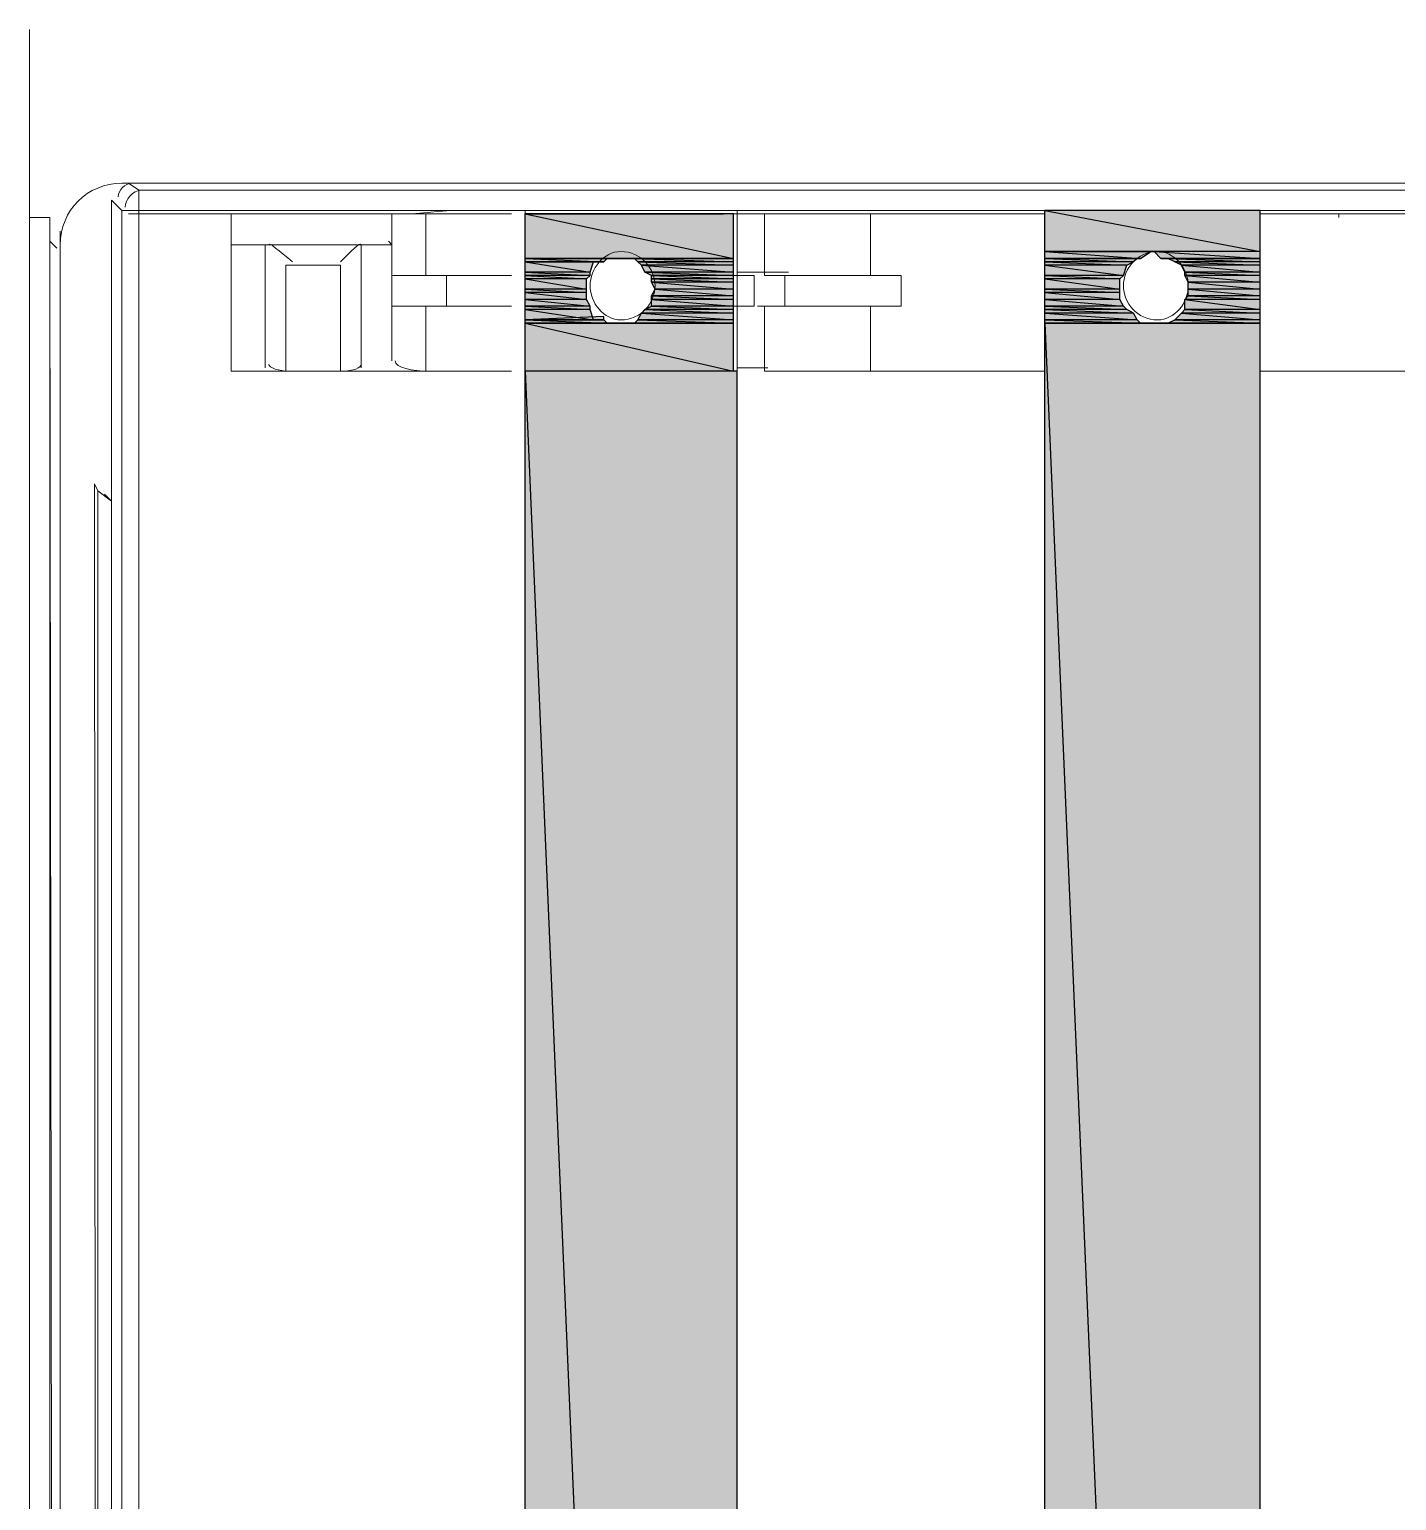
# Model space of a CAD drawing. Header units: metres. Extents: x 2999 to 3164, y 1641 to 1678.
# Drawn here: x 3006.723 to 3007.343, y 1654.541 to 1655.209 of the extents above; entities that cross this region are included whole.
import ezdxf

# ---------------------------------------------------------------- set-up
doc = ezdxf.new("R2010")
doc.units = ezdxf.units.M

msp = doc.modelspace()

# ---------------------------------------------------------------- hatches: boundary and pattern name
at = {"true_color": 0xfecc66}
h = msp.add_hatch(color=31, dxfattribs=at)
h.paths.add_polyline_path([(3007.04243, 1655.12549), (3006.94777, 1655.12549), (3007.04243, 1655.10532)])
h.paths.add_polyline_path([(3006.94777, 1655.12549), (3007.04243, 1655.10532), (3006.94777, 1655.10532)])
h = msp.add_hatch(color=31, dxfattribs=at)
h.paths.add_polyline_path([(3007.28143, 1655.12704), (3007.18366, 1655.12704), (3007.28143, 1655.10842)])
h.paths.add_polyline_path([(3007.18366, 1655.12704), (3007.28143, 1655.10842), (3007.18366, 1655.10842)])
h = msp.add_hatch(color=31, dxfattribs=at)
h.paths.add_polyline_path([(3006.98812, 1655.10532), (3006.94777, 1655.10532)])
h.paths.add_polyline_path([(3006.98812, 1655.10532), (3006.94777, 1655.10532), (3006.99122, 1655.10532)])
h = msp.add_hatch(color=31, dxfattribs=at)
h.paths.add_polyline_path([(3006.98501, 1655.10532), (3006.94777, 1655.10532)])
h.paths.add_polyline_path([(3006.98501, 1655.10532), (3006.94777, 1655.10532), (3006.98812, 1655.10532)])
h = msp.add_hatch(color=31, dxfattribs=at)
h.paths.add_polyline_path([(3006.98501, 1655.10532), (3006.94777, 1655.10532), (3006.98346, 1655.10377)])
h.paths.add_polyline_path([(3006.94777, 1655.10532), (3006.98346, 1655.10377), (3006.94777, 1655.10377)])
h = msp.add_hatch(color=31, dxfattribs=at)
h.paths.add_polyline_path([(3006.9788, 1655.10377), (3006.94777, 1655.10377)])
h.paths.add_polyline_path([(3006.9788, 1655.10377), (3006.94777, 1655.10377), (3006.98346, 1655.10377)])
h = msp.add_hatch(color=31, dxfattribs=at)
h.paths.add_polyline_path([(3006.9788, 1655.10377), (3006.94777, 1655.10377), (3006.97725, 1655.09911)])
h.paths.add_polyline_path([(3006.94777, 1655.10377), (3006.97725, 1655.09911), (3006.94777, 1655.09911)])
h = msp.add_hatch(color=31, dxfattribs=at)
h.paths.add_polyline_path([(3007.04243, 1655.10532), (3006.99743, 1655.10532), (3007.04243, 1655.10377)])
h.paths.add_polyline_path([(3006.99743, 1655.10532), (3007.04243, 1655.10377), (3006.99898, 1655.10377)])
h = msp.add_hatch(color=31, dxfattribs=at)
h.paths.add_polyline_path([(3007.04243, 1655.10377), (3006.99898, 1655.10377), (3007.04243, 1655.10221)])
h.paths.add_polyline_path([(3006.99898, 1655.10377), (3007.04243, 1655.10221), (3007.00053, 1655.10221)])
h = msp.add_hatch(color=31, dxfattribs=at)
h.paths.add_polyline_path([(3007.23177, 1655.10842), (3007.18366, 1655.10842)])
h.paths.add_polyline_path([(3007.23177, 1655.10842), (3007.18366, 1655.10842), (3007.23332, 1655.10842)])
h = msp.add_hatch(color=31, dxfattribs=at)
h.paths.add_polyline_path([(3007.23177, 1655.10842), (3007.18366, 1655.10842), (3007.22712, 1655.10532)])
h.paths.add_polyline_path([(3007.18366, 1655.10842), (3007.22712, 1655.10532), (3007.18366, 1655.10532)])
h = msp.add_hatch(color=31, dxfattribs=at)
h.paths.add_polyline_path([(3007.22556, 1655.10532), (3007.18366, 1655.10532)])
h.paths.add_polyline_path([(3007.22556, 1655.10532), (3007.18366, 1655.10532), (3007.22712, 1655.10532)])
h = msp.add_hatch(color=31, dxfattribs=at)
h.paths.add_polyline_path([(3007.22556, 1655.10532), (3007.18366, 1655.10532), (3007.22401, 1655.10377)])
h.paths.add_polyline_path([(3007.18366, 1655.10532), (3007.22401, 1655.10377), (3007.18366, 1655.10377)])
h = msp.add_hatch(color=31, dxfattribs=at)
h.paths.add_polyline_path([(3007.22401, 1655.10377), (3007.18366, 1655.10377), (3007.22091, 1655.10221)])
h.paths.add_polyline_path([(3007.18366, 1655.10377), (3007.22091, 1655.10221), (3007.18366, 1655.10221)])
h = msp.add_hatch(color=31, dxfattribs=at)
h.paths.add_polyline_path([(3007.28143, 1655.10842), (3007.23332, 1655.10842), (3007.28143, 1655.10532)])
h.paths.add_polyline_path([(3007.23332, 1655.10842), (3007.28143, 1655.10532), (3007.23643, 1655.10532)])
h = msp.add_hatch(color=31, dxfattribs=at)
h.paths.add_polyline_path([(3007.28143, 1655.10532), (3007.23953, 1655.10532), (3007.28143, 1655.10377)])
h.paths.add_polyline_path([(3007.23953, 1655.10532), (3007.28143, 1655.10377), (3007.24264, 1655.10377)])
h = msp.add_hatch(color=31, dxfattribs=at)
h.paths.add_polyline_path([(3007.28143, 1655.10377), (3007.24264, 1655.10377), (3007.28143, 1655.10221)])
h.paths.add_polyline_path([(3007.24264, 1655.10377), (3007.28143, 1655.10221), (3007.24574, 1655.10221)])
h = msp.add_hatch(color=31, dxfattribs=at)
h.paths.add_polyline_path([(3006.97725, 1655.09911), (3006.94777, 1655.09911), (3006.97725, 1655.09756)])
h.paths.add_polyline_path([(3006.94777, 1655.09911), (3006.97725, 1655.09756), (3006.94777, 1655.09756)])
h = msp.add_hatch(color=31, dxfattribs=at)
h.paths.add_polyline_path([(3006.97725, 1655.09756), (3006.94777, 1655.09756), (3006.9757, 1655.09601)])
h.paths.add_polyline_path([(3006.94777, 1655.09756), (3006.9757, 1655.09601), (3006.94777, 1655.09601)])
h = msp.add_hatch(color=31, dxfattribs=at)
h.paths.add_polyline_path([(3007.04243, 1655.10221), (3007.00053, 1655.10221), (3007.04243, 1655.09911)])
h.paths.add_polyline_path([(3007.00053, 1655.10221), (3007.04243, 1655.09911), (3007.00208, 1655.09911)])
h = msp.add_hatch(color=31, dxfattribs=at)
h.paths.add_polyline_path([(3007.04243, 1655.09911), (3007.00208, 1655.09911), (3007.04243, 1655.09756)])
h.paths.add_polyline_path([(3007.00208, 1655.09911), (3007.04243, 1655.09756), (3007.00519, 1655.09756)])
h = msp.add_hatch(color=31, dxfattribs=at)
h.paths.add_polyline_path([(3007.04243, 1655.09756), (3007.00519, 1655.09756), (3007.04243, 1655.09601)])
h.paths.add_polyline_path([(3007.00519, 1655.09756), (3007.04243, 1655.09601), (3007.00519, 1655.09601)])
h = msp.add_hatch(color=31, dxfattribs=at)
h.paths.add_polyline_path([(3007.22091, 1655.10221), (3007.18366, 1655.10221), (3007.21936, 1655.09756)])
h.paths.add_polyline_path([(3007.18366, 1655.10221), (3007.21936, 1655.09756), (3007.18366, 1655.09756)])
h = msp.add_hatch(color=31, dxfattribs=at)
h.paths.add_polyline_path([(3007.21936, 1655.09756), (3007.18366, 1655.09756), (3007.2178, 1655.09601)])
h.paths.add_polyline_path([(3007.18366, 1655.09756), (3007.2178, 1655.09601), (3007.18366, 1655.09601)])
h = msp.add_hatch(color=31, dxfattribs=at)
h.paths.add_polyline_path([(3007.28143, 1655.10221), (3007.24574, 1655.10221), (3007.28143, 1655.09911)])
h.paths.add_polyline_path([(3007.24574, 1655.10221), (3007.28143, 1655.09911), (3007.24729, 1655.09911)])
h = msp.add_hatch(color=31, dxfattribs=at)
h.paths.add_polyline_path([(3007.28143, 1655.09911), (3007.24729, 1655.09911), (3007.28143, 1655.09756)])
h.paths.add_polyline_path([(3007.24729, 1655.09911), (3007.28143, 1655.09756), (3007.24729, 1655.09756)])
h = msp.add_hatch(color=31, dxfattribs=at)
h.paths.add_polyline_path([(3007.28143, 1655.09756), (3007.24729, 1655.09756), (3007.28143, 1655.09445)])
h.paths.add_polyline_path([(3007.24729, 1655.09756), (3007.28143, 1655.09445), (3007.24884, 1655.09445)])
h = msp.add_hatch(color=31, dxfattribs=at)
h.paths.add_polyline_path([(3006.9757, 1655.09601), (3006.94777, 1655.09601), (3006.9757, 1655.09135)])
h.paths.add_polyline_path([(3006.94777, 1655.09601), (3006.9757, 1655.09135), (3006.94777, 1655.09135)])
h = msp.add_hatch(color=31, dxfattribs=at)
h.paths.add_polyline_path([(3006.9757, 1655.09135), (3006.94777, 1655.09135), (3006.9757, 1655.0898)])
h.paths.add_polyline_path([(3006.94777, 1655.09135), (3006.9757, 1655.0898), (3006.94777, 1655.0898)])
h = msp.add_hatch(color=31, dxfattribs=at)
h.paths.add_polyline_path([(3007.04243, 1655.09601), (3007.00519, 1655.09601), (3007.04243, 1655.09445)])
h.paths.add_polyline_path([(3007.00519, 1655.09601), (3007.04243, 1655.09445), (3007.00519, 1655.09445)])
h = msp.add_hatch(color=31, dxfattribs=at)
h.paths.add_polyline_path([(3007.04243, 1655.09445), (3007.00519, 1655.09445), (3007.04243, 1655.09135)])
h.paths.add_polyline_path([(3007.00519, 1655.09445), (3007.04243, 1655.09135), (3007.00674, 1655.09135)])
h = msp.add_hatch(color=31, dxfattribs=at)
h.paths.add_polyline_path([(3007.04243, 1655.09135), (3007.00674, 1655.09135), (3007.04243, 1655.08825)])
h.paths.add_polyline_path([(3007.00674, 1655.09135), (3007.04243, 1655.08825), (3007.00519, 1655.08825)])
h = msp.add_hatch(color=31, dxfattribs=at)
h.paths.add_polyline_path([(3007.2178, 1655.09601), (3007.18366, 1655.09601), (3007.2178, 1655.09135)])
h.paths.add_polyline_path([(3007.18366, 1655.09601), (3007.2178, 1655.09135), (3007.18366, 1655.09135)])
h = msp.add_hatch(color=31, dxfattribs=at)
h.paths.add_polyline_path([(3007.2178, 1655.09135), (3007.18366, 1655.09135), (3007.2178, 1655.0898)])
h.paths.add_polyline_path([(3007.18366, 1655.09135), (3007.2178, 1655.0898), (3007.18366, 1655.0898)])
h = msp.add_hatch(color=31, dxfattribs=at)
h.paths.add_polyline_path([(3007.28143, 1655.09445), (3007.24884, 1655.09445), (3007.28143, 1655.09135)])
h.paths.add_polyline_path([(3007.24884, 1655.09445), (3007.28143, 1655.09135), (3007.24884, 1655.09135)])
h = msp.add_hatch(color=31, dxfattribs=at)
h.paths.add_polyline_path([(3007.28143, 1655.09135), (3007.24884, 1655.09135), (3007.28143, 1655.08825)])
h.paths.add_polyline_path([(3007.24884, 1655.09135), (3007.28143, 1655.08825), (3007.24884, 1655.08825)])
h = msp.add_hatch(color=31, dxfattribs=at)
h.paths.add_polyline_path([(3006.9757, 1655.0898), (3006.94777, 1655.0898), (3006.9757, 1655.08669)])
h.paths.add_polyline_path([(3006.94777, 1655.0898), (3006.9757, 1655.08669), (3006.94777, 1655.08669)])
h = msp.add_hatch(color=31, dxfattribs=at)
h.paths.add_polyline_path([(3006.9757, 1655.08669), (3006.94777, 1655.08669), (3006.97725, 1655.08359)])
h.paths.add_polyline_path([(3006.94777, 1655.08669), (3006.97725, 1655.08359), (3006.94777, 1655.08359)])
h = msp.add_hatch(color=31, dxfattribs=at)
h.paths.add_polyline_path([(3006.97725, 1655.08359), (3006.94777, 1655.08359), (3006.97725, 1655.08204)])
h.paths.add_polyline_path([(3006.94777, 1655.08359), (3006.97725, 1655.08204), (3006.94777, 1655.08204)])
h = msp.add_hatch(color=31, dxfattribs=at)
h.paths.add_polyline_path([(3007.04243, 1655.08359), (3007.00519, 1655.08359), (3007.04243, 1655.08204)])
h.paths.add_polyline_path([(3007.00519, 1655.08359), (3007.04243, 1655.08204), (3007.00208, 1655.08204)])
h = msp.add_hatch(color=31, dxfattribs=at)
h.paths.add_polyline_path([(3007.04243, 1655.08825), (3007.00519, 1655.08825), (3007.04243, 1655.08669)])
h.paths.add_polyline_path([(3007.00519, 1655.08825), (3007.04243, 1655.08669), (3007.00519, 1655.08669)])
h = msp.add_hatch(color=31, dxfattribs=at)
h.paths.add_polyline_path([(3007.04243, 1655.08669), (3007.00519, 1655.08669), (3007.04243, 1655.08359)])
h.paths.add_polyline_path([(3007.00519, 1655.08669), (3007.04243, 1655.08359), (3007.00519, 1655.08359)])
h = msp.add_hatch(color=31, dxfattribs=at)
h.paths.add_polyline_path([(3007.2178, 1655.0898), (3007.18366, 1655.0898), (3007.2178, 1655.08669)])
h.paths.add_polyline_path([(3007.18366, 1655.0898), (3007.2178, 1655.08669), (3007.18366, 1655.08669)])
h = msp.add_hatch(color=31, dxfattribs=at)
h.paths.add_polyline_path([(3007.2178, 1655.08669), (3007.18366, 1655.08669), (3007.21936, 1655.08359)])
h.paths.add_polyline_path([(3007.18366, 1655.08669), (3007.21936, 1655.08359), (3007.18366, 1655.08359)])
h = msp.add_hatch(color=31, dxfattribs=at)
h.paths.add_polyline_path([(3007.21936, 1655.08359), (3007.18366, 1655.08359), (3007.22091, 1655.08204)])
h.paths.add_polyline_path([(3007.18366, 1655.08359), (3007.22091, 1655.08204), (3007.18366, 1655.08204)])
h = msp.add_hatch(color=31, dxfattribs=at)
h.paths.add_polyline_path([(3007.28143, 1655.08825), (3007.24884, 1655.08825), (3007.28143, 1655.08669)])
h.paths.add_polyline_path([(3007.24884, 1655.08825), (3007.28143, 1655.08669), (3007.24729, 1655.08669)])
h = msp.add_hatch(color=31, dxfattribs=at)
h.paths.add_polyline_path([(3007.28143, 1655.08669), (3007.24729, 1655.08669), (3007.28143, 1655.08204)])
h.paths.add_polyline_path([(3007.24729, 1655.08669), (3007.28143, 1655.08204), (3007.24729, 1655.08204)])
h = msp.add_hatch(color=31, dxfattribs=at)
h.paths.add_polyline_path([(3006.97725, 1655.08204), (3006.94777, 1655.08204), (3006.9788, 1655.07738)])
h.paths.add_polyline_path([(3006.94777, 1655.08204), (3006.9788, 1655.07738), (3006.94777, 1655.07738)])
h = msp.add_hatch(color=31, dxfattribs=at)
h.paths.add_polyline_path([(3006.98346, 1655.07738), (3006.98346, 1655.07893), (3006.94777, 1655.07738)])
h.paths.add_polyline_path([(3006.98346, 1655.07738), (3006.94777, 1655.07738), (3006.9788, 1655.07738)])
h = msp.add_hatch(color=31, dxfattribs=at)
h.paths.add_polyline_path([(3006.98346, 1655.07738), (3006.94777, 1655.07738), (3006.98501, 1655.07583)])
h.paths.add_polyline_path([(3006.94777, 1655.07738), (3006.98501, 1655.07583), (3006.94777, 1655.07583)])
h = msp.add_hatch(color=31, dxfattribs=at)
h.paths.add_polyline_path([(3007.04243, 1655.07738), (3006.99898, 1655.07738), (3007.04243, 1655.07583)])
h.paths.add_polyline_path([(3006.99898, 1655.07738), (3007.04243, 1655.07583), (3006.99743, 1655.07583)])
h = msp.add_hatch(color=31, dxfattribs=at)
h.paths.add_polyline_path([(3007.04243, 1655.08049), (3007.00053, 1655.08049), (3007.04243, 1655.07738)])
h.paths.add_polyline_path([(3007.00053, 1655.08049), (3007.04243, 1655.07738), (3006.99898, 1655.07738)])
h = msp.add_hatch(color=31, dxfattribs=at)
h.paths.add_polyline_path([(3007.04243, 1655.08204), (3007.00208, 1655.08204), (3007.04243, 1655.08049)])
h.paths.add_polyline_path([(3007.00208, 1655.08204), (3007.04243, 1655.08049), (3007.00053, 1655.08049)])
h = msp.add_hatch(color=31, dxfattribs=at)
h.paths.add_polyline_path([(3007.22091, 1655.08204), (3007.18366, 1655.08204), (3007.22401, 1655.08049)])
h.paths.add_polyline_path([(3007.18366, 1655.08204), (3007.22401, 1655.08049), (3007.18366, 1655.08049)])
h = msp.add_hatch(color=31, dxfattribs=at)
h.paths.add_polyline_path([(3007.22401, 1655.08049), (3007.18366, 1655.08049), (3007.22556, 1655.07738)])
h.paths.add_polyline_path([(3007.18366, 1655.08049), (3007.22556, 1655.07738), (3007.18366, 1655.07738)])
h = msp.add_hatch(color=31, dxfattribs=at)
h.paths.add_polyline_path([(3007.22556, 1655.07738), (3007.18366, 1655.07738), (3007.22712, 1655.07583)])
h.paths.add_polyline_path([(3007.18366, 1655.07738), (3007.22712, 1655.07583), (3007.18366, 1655.07583)])
h = msp.add_hatch(color=31, dxfattribs=at)
h.paths.add_polyline_path([(3007.28143, 1655.07738), (3007.24264, 1655.07738), (3007.28143, 1655.07583)])
h.paths.add_polyline_path([(3007.24264, 1655.07738), (3007.28143, 1655.07583), (3007.23953, 1655.07583)])
h = msp.add_hatch(color=31, dxfattribs=at)
h.paths.add_polyline_path([(3007.28143, 1655.08049), (3007.24574, 1655.08049), (3007.28143, 1655.07738)])
h.paths.add_polyline_path([(3007.24574, 1655.08049), (3007.28143, 1655.07738), (3007.24264, 1655.07738)])
h = msp.add_hatch(color=31, dxfattribs=at)
h.paths.add_polyline_path([(3007.28143, 1655.08204), (3007.24729, 1655.08204), (3007.28143, 1655.08049)])
h.paths.add_polyline_path([(3007.24729, 1655.08204), (3007.28143, 1655.08049), (3007.24574, 1655.08049)])
h = msp.add_hatch(color=31, dxfattribs=at)
h.paths.add_polyline_path([(3006.98812, 1655.07583), (3006.94777, 1655.07583)])
h.paths.add_polyline_path([(3006.98812, 1655.07583), (3006.94777, 1655.07583), (3006.98501, 1655.07583)])
h = msp.add_hatch(color=31, dxfattribs=at)
h.paths.add_polyline_path([(3006.99122, 1655.07583), (3006.94777, 1655.07583)])
h.paths.add_polyline_path([(3006.99122, 1655.07583), (3006.94777, 1655.07583), (3006.98812, 1655.07583)])
h = msp.add_hatch(color=31, dxfattribs=at)
h.paths.add_polyline_path([(3007.04243, 1655.07583), (3006.94777, 1655.07583), (3007.04243, 1655.0541)])
h.paths.add_polyline_path([(3006.94777, 1655.07583), (3007.04243, 1655.0541), (3006.94777, 1655.0541)])
h = msp.add_hatch(color=31, dxfattribs=at)
h.paths.add_polyline_path([(3007.23177, 1655.07583), (3007.18366, 1655.07583)])
h.paths.add_polyline_path([(3007.23177, 1655.07583), (3007.18366, 1655.07583), (3007.22712, 1655.07583)])
h = msp.add_hatch(color=31, dxfattribs=at)
h.paths.add_polyline_path([(3007.23332, 1655.07583), (3007.18366, 1655.07583)])
h.paths.add_polyline_path([(3007.23332, 1655.07583), (3007.18366, 1655.07583), (3007.23177, 1655.07583)])
h = msp.add_hatch(color=31, dxfattribs=at)
h.paths.add_polyline_path([(3007.28143, 1655.07583), (3007.18366, 1655.07583), (3007.28143, 1652.80688)])
h.paths.add_polyline_path([(3007.18366, 1655.07583), (3007.28143, 1652.80688), (3007.18366, 1652.80688)])
h = msp.add_hatch(color=31, dxfattribs=at)
h.paths.add_polyline_path([(3007.04399, 1655.0541), (3006.94777, 1655.0541), (3007.04399, 1652.80688)])
h.paths.add_polyline_path([(3006.94777, 1655.0541), (3007.04399, 1652.80688), (3006.94777, 1652.80688)])

# ---------------------------------------------------------------- linework, layer by layer
at = {"color": 7, "linetype": 'Continuous', "lineweight": 20, "true_color": 0x000007}
for points in [[(3006.72273, 1655.2093), (3006.72273, 1652.67807), (3006.72273, 1652.67807)], [(3006.72273, 1655.2093), (3006.72273, 1652.67807), (3006.72273, 1652.67807)], [(3007.94877, 1655.13946), (3006.76464, 1655.13946), (3006.76464, 1655.13946)], [(3007.94412, 1655.13946), (3006.76774, 1655.13946), (3006.76774, 1655.13946)], [(3006.76774, 1655.13946), (3006.7724, 1655.13636), (3006.7724, 1655.13636)], [(3006.76308, 1653.39507), (3006.76308, 1653.40283), (3006.76464, 1653.40594), (3006.76464, 1655.12704), (3006.75998, 1655.1317), (3006.75998, 1654.99513), (3006.75688, 1654.99823)], [(3006.7724, 1655.13636), (3006.7724, 1655.12704), (3006.76464, 1655.12704)], [(3006.7724, 1655.13636), (3007.94101, 1655.13636), (3007.94101, 1655.13636)], [(3006.72273, 1654.04068), (3006.73205, 1654.04379), (3006.73205, 1655.12394), (3006.72273, 1655.12394)], [(3006.94156, 1655.12549), (3006.76774, 1655.12549), (3006.76774, 1655.12549)], [(3007.94101, 1655.12704), (3006.7724, 1655.12704), (3006.7724, 1655.12704)], [(3006.7724, 1655.12704), (3006.7724, 1653.40594), (3006.7724, 1653.40594)], [(3006.94777, 1655.12704), (3006.94777, 1652.72618), (3006.94777, 1652.72618)], [(3006.94777, 1652.72618), (3006.94777, 1655.12704), (3006.94777, 1655.12704)], [(3007.04399, 1652.72618), (3007.04399, 1655.12704), (3007.04399, 1655.12704)], [(3007.04399, 1655.12704), (3007.04399, 1652.72618), (3007.04399, 1652.72618)], [(3007.18366, 1655.12704), (3007.18366, 1652.72618), (3007.18366, 1652.72618)], [(3007.18366, 1655.12704), (3007.18366, 1652.72618), (3007.18366, 1652.72618)], [(3007.28143, 1652.72618), (3007.28143, 1655.12704), (3007.28143, 1655.12704)], [(3007.28143, 1652.72618), (3007.28143, 1655.12704), (3007.28143, 1655.12704)], [(3006.7367, 1655.11773), (3006.7367, 1652.69204), (3006.7367, 1652.69204)], [(3006.73515, 1655.10997), (3006.73205, 1655.11308), (3006.73515, 1652.69049)], [(3006.75377, 1654.99978), (3006.75222, 1655.00289), (3006.75377, 1652.75412)], [(3006.75998, 1652.75412), (3006.75998, 1654.99513), (3006.75377, 1654.99978), (3006.75377, 1652.75412)]]:
    msp.add_lwpolyline(points, dxfattribs=at)
at = {"color": 7, "linetype": 'Continuous', "lineweight": 13, "true_color": 0x000007}
for points in [[(3006.8143, 1655.12549), (3006.8143, 1655.11153), (3006.8143, 1655.11153)], [(3006.88724, 1655.12549), (3006.88724, 1655.11153), (3006.88724, 1655.11153)], [(3006.90276, 1655.09756), (3006.90276, 1655.12549), (3006.90276, 1655.12549)], [(3006.92604, 1655.12549), (3006.94156, 1655.12549), (3006.94156, 1655.12549)], [(3007.18366, 1655.12549), (3007.03778, 1655.12549), (3007.03778, 1655.12549)], [(3007.03778, 1655.12549), (3007.18366, 1655.12549), (3007.18366, 1655.12549)], [(3007.04243, 1655.09756), (3007.04243, 1655.12549), (3007.04243, 1655.12549)], [(3007.0564, 1655.12549), (3007.0564, 1655.09756), (3007.0564, 1655.09756)], [(3007.10451, 1655.12549), (3007.10451, 1655.09756), (3007.10451, 1655.09756)], [(3007.42732, 1655.12549), (3007.28143, 1655.12549), (3007.28143, 1655.12549)], [(3007.28143, 1655.12549), (3007.30316, 1655.12549), (3007.30316, 1655.12549)], [(3007.31713, 1655.12549), (3007.31713, 1655.12394), (3007.31713, 1655.12394)], [(3006.8143, 1655.11153), (3006.81585, 1655.11153), (3006.8174, 1655.11153), (3006.82206, 1655.11153), (3006.82827, 1655.11153), (3006.83603, 1655.11153), (3006.84379, 1655.11153), (3006.85155, 1655.11153), (3006.8593, 1655.11153), (3006.86706, 1655.11153), (3006.87327, 1655.11153), (3006.87948, 1655.11153), (3006.88414, 1655.11153), (3006.88724, 1655.11153), (3006.88569, 1655.11308)], [(3006.83913, 1655.0541), (3006.8143, 1655.0541), (3006.8143, 1655.11153)], [(3006.82982, 1655.11153), (3006.82982, 1655.05565), (3006.82982, 1655.05565)], [(3006.87327, 1655.05565), (3006.87327, 1655.11153), (3006.87327, 1655.11153)], [(3006.88724, 1655.05876), (3006.88724, 1655.11153), (3006.88724, 1655.11153)], [(3006.83913, 1655.0541), (3006.83913, 1655.10221), (3006.83913, 1655.10221)], [(3006.83913, 1655.10221), (3006.86396, 1655.10221), (3006.86396, 1655.10221)], [(3006.86396, 1655.10221), (3006.86396, 1655.0541), (3006.86396, 1655.0541)], [(3006.88724, 1655.09756), (3006.91207, 1655.09756), (3006.94156, 1655.09756), (3006.90276, 1655.09756)], [(3006.91207, 1655.09756), (3006.91207, 1655.08359), (3006.88724, 1655.08359)], [(3007.03778, 1655.08359), (3007.05175, 1655.08359), (3007.05175, 1655.09756), (3007.03778, 1655.09756)], [(3007.04243, 1655.09756), (3007.03778, 1655.09756), (3007.03778, 1655.09756)], [(3007.0564, 1655.09756), (3007.10451, 1655.09756), (3007.11848, 1655.09756), (3007.06571, 1655.09756)], [(3007.06571, 1655.09756), (3007.06571, 1655.08359), (3007.06571, 1655.08359)], [(3007.11848, 1655.09756), (3007.11848, 1655.08359), (3007.06571, 1655.08359)], [(3006.90276, 1655.0541), (3006.90276, 1655.08359), (3006.90276, 1655.08359)], [(3006.91207, 1655.08359), (3006.94156, 1655.08359), (3006.94156, 1655.08359)], [(3007.04243, 1655.0541), (3007.04243, 1655.08359), (3007.04243, 1655.08359)], [(3007.10451, 1655.08359), (3007.10451, 1655.0541), (3007.0564, 1655.0541)], [(3007.0564, 1655.08359), (3007.0564, 1655.0541), (3007.0564, 1655.0541)], [(3006.86396, 1655.0541), (3006.83913, 1655.0541), (3006.83913, 1655.0541)], [(3006.90276, 1655.0541), (3006.86396, 1655.0541), (3006.86396, 1655.0541)], [(3006.94156, 1655.0541), (3006.90276, 1655.0541), (3006.90276, 1655.0541)], [(3007.04243, 1655.0541), (3007.03778, 1655.0541), (3007.03778, 1655.0541)], [(3007.10451, 1655.0541), (3007.18366, 1655.0541), (3007.18366, 1655.0541)], [(3007.28143, 1655.0541), (3007.42732, 1655.0541), (3007.42732, 1655.0541)]]:
    msp.add_lwpolyline(points, dxfattribs=at)
at = {"color": 31, "linetype": 'Continuous', "lineweight": -2, "true_color": 0xfecc66}
for points in [[(3006.94777, 1655.12549), (3007.03778, 1655.12549), (3007.03778, 1655.12549)], [(3007.04243, 1655.12549), (3006.94777, 1655.12549), (3007.04243, 1655.10532)], [(3006.94777, 1655.12549), (3007.04243, 1655.10532), (3006.94777, 1655.10532)], [(3007.28143, 1655.12704), (3007.18366, 1655.12704), (3007.28143, 1655.10842)], [(3007.18366, 1655.12704), (3007.28143, 1655.10842), (3007.18366, 1655.10842)], [(3006.98812, 1655.10532), (3006.98812, 1655.10532), (3006.94777, 1655.10532)], [(3006.98812, 1655.10532), (3006.94777, 1655.10532), (3006.99122, 1655.10532)], [(3006.98501, 1655.10532), (3006.98501, 1655.10532), (3006.94777, 1655.10532)], [(3006.98501, 1655.10532), (3006.94777, 1655.10532), (3006.98812, 1655.10532)], [(3006.98501, 1655.10532), (3006.94777, 1655.10532), (3006.98346, 1655.10377)], [(3006.94777, 1655.10532), (3006.98346, 1655.10377), (3006.94777, 1655.10377)], [(3006.9788, 1655.10377), (3006.9788, 1655.10377), (3006.94777, 1655.10377)], [(3006.9788, 1655.10377), (3006.94777, 1655.10377), (3006.98346, 1655.10377)], [(3006.9788, 1655.10377), (3006.94777, 1655.10377), (3006.97725, 1655.09911)], [(3006.94777, 1655.10377), (3006.97725, 1655.09911), (3006.94777, 1655.09911)], [(3007.04243, 1655.10532), (3006.99122, 1655.10532)], [(3006.99122, 1655.10532), (3007.04243, 1655.10532), (3006.99432, 1655.10532)], [(3007.04243, 1655.10532), (3006.99432, 1655.10532)], [(3006.99432, 1655.10532), (3007.04243, 1655.10532), (3006.99743, 1655.10532)], [(3007.04243, 1655.10532), (3006.99743, 1655.10532), (3007.04243, 1655.10377)], [(3006.99743, 1655.10532), (3007.04243, 1655.10377), (3006.99898, 1655.10377)], [(3007.04243, 1655.10377), (3006.99898, 1655.10377), (3007.04243, 1655.10221)], [(3006.99898, 1655.10377), (3007.04243, 1655.10221), (3007.00053, 1655.10221)], [(3007.23177, 1655.10842), (3007.23177, 1655.10842), (3007.18366, 1655.10842)], [(3007.23177, 1655.10842), (3007.18366, 1655.10842), (3007.23332, 1655.10842)], [(3007.23177, 1655.10842), (3007.18366, 1655.10842), (3007.22712, 1655.10532)], [(3007.18366, 1655.10842), (3007.22712, 1655.10532), (3007.18366, 1655.10532)], [(3007.22556, 1655.10532), (3007.22556, 1655.10532), (3007.18366, 1655.10532)], [(3007.22556, 1655.10532), (3007.18366, 1655.10532), (3007.22712, 1655.10532)], [(3007.22556, 1655.10532), (3007.18366, 1655.10532), (3007.22401, 1655.10377)], [(3007.18366, 1655.10532), (3007.22401, 1655.10377), (3007.18366, 1655.10377)], [(3007.22401, 1655.10377), (3007.18366, 1655.10377), (3007.22091, 1655.10221)], [(3007.18366, 1655.10377), (3007.22091, 1655.10221), (3007.18366, 1655.10221)], [(3007.28143, 1655.10842), (3007.23332, 1655.10842), (3007.28143, 1655.10532)], [(3007.23332, 1655.10842), (3007.28143, 1655.10532), (3007.23643, 1655.10532)], [(3007.28143, 1655.10532), (3007.23643, 1655.10532)], [(3007.23643, 1655.10532), (3007.28143, 1655.10532), (3007.23953, 1655.10532)], [(3007.28143, 1655.10532), (3007.23953, 1655.10532), (3007.28143, 1655.10377)], [(3007.23953, 1655.10532), (3007.28143, 1655.10377), (3007.24264, 1655.10377)], [(3007.28143, 1655.10377), (3007.24264, 1655.10377), (3007.28143, 1655.10221)], [(3007.24264, 1655.10377), (3007.28143, 1655.10221), (3007.24574, 1655.10221)], [(3006.97725, 1655.09911), (3006.94777, 1655.09911), (3006.97725, 1655.09756)], [(3006.94777, 1655.09911), (3006.97725, 1655.09756), (3006.94777, 1655.09756)], [(3006.97725, 1655.09756), (3006.94777, 1655.09756), (3006.9757, 1655.09601)], [(3006.94777, 1655.09756), (3006.9757, 1655.09601), (3006.94777, 1655.09601)], [(3007.04243, 1655.10221), (3007.00053, 1655.10221), (3007.04243, 1655.09911)], [(3007.00053, 1655.10221), (3007.04243, 1655.09911), (3007.00208, 1655.09911)], [(3007.04243, 1655.09911), (3007.00208, 1655.09911), (3007.04243, 1655.09756)], [(3007.00208, 1655.09911), (3007.04243, 1655.09756), (3007.00519, 1655.09756)], [(3007.04243, 1655.09756), (3007.00519, 1655.09756), (3007.04243, 1655.09601)], [(3007.00519, 1655.09756), (3007.04243, 1655.09601), (3007.00519, 1655.09601)], [(3007.22091, 1655.10221), (3007.18366, 1655.10221), (3007.21936, 1655.09756)], [(3007.18366, 1655.10221), (3007.21936, 1655.09756), (3007.18366, 1655.09756)], [(3007.21936, 1655.09756), (3007.18366, 1655.09756), (3007.2178, 1655.09601)], [(3007.18366, 1655.09756), (3007.2178, 1655.09601), (3007.18366, 1655.09601)], [(3007.28143, 1655.10221), (3007.24574, 1655.10221), (3007.28143, 1655.09911)], [(3007.24574, 1655.10221), (3007.28143, 1655.09911), (3007.24729, 1655.09911)], [(3007.28143, 1655.09911), (3007.24729, 1655.09911), (3007.28143, 1655.09756)], [(3007.24729, 1655.09911), (3007.28143, 1655.09756), (3007.24729, 1655.09756)], [(3007.28143, 1655.09756), (3007.24729, 1655.09756), (3007.28143, 1655.09445)], [(3007.24729, 1655.09756), (3007.28143, 1655.09445), (3007.24884, 1655.09445)], [(3006.9757, 1655.09601), (3006.94777, 1655.09601), (3006.9757, 1655.09135)], [(3006.94777, 1655.09601), (3006.9757, 1655.09135), (3006.94777, 1655.09135)], [(3006.9757, 1655.09135), (3006.94777, 1655.09135), (3006.9757, 1655.0898)], [(3006.94777, 1655.09135), (3006.9757, 1655.0898), (3006.94777, 1655.0898)], [(3007.04243, 1655.09601), (3007.00519, 1655.09601), (3007.04243, 1655.09445)], [(3007.00519, 1655.09601), (3007.04243, 1655.09445), (3007.00519, 1655.09445)], [(3007.04243, 1655.09445), (3007.00519, 1655.09445), (3007.04243, 1655.09135)], [(3007.00519, 1655.09445), (3007.04243, 1655.09135), (3007.00674, 1655.09135)], [(3007.00674, 1655.09135), (3007.04243, 1655.08825), (3007.00519, 1655.08825)], [(3007.04243, 1655.09135), (3007.00674, 1655.09135), (3007.04243, 1655.08825)], [(3007.2178, 1655.09601), (3007.18366, 1655.09601), (3007.2178, 1655.09135)], [(3007.18366, 1655.09601), (3007.2178, 1655.09135), (3007.18366, 1655.09135)], [(3007.2178, 1655.09135), (3007.18366, 1655.09135), (3007.2178, 1655.0898)], [(3007.18366, 1655.09135), (3007.2178, 1655.0898), (3007.18366, 1655.0898)], [(3007.28143, 1655.09445), (3007.24884, 1655.09445), (3007.28143, 1655.09135)], [(3007.24884, 1655.09445), (3007.28143, 1655.09135), (3007.24884, 1655.09135)], [(3007.28143, 1655.09135), (3007.24884, 1655.09135), (3007.28143, 1655.08825)], [(3007.24884, 1655.09135), (3007.28143, 1655.08825), (3007.24884, 1655.08825)], [(3006.9757, 1655.0898), (3006.94777, 1655.0898), (3006.9757, 1655.08669)], [(3006.94777, 1655.0898), (3006.9757, 1655.08669), (3006.94777, 1655.08669)], [(3006.9757, 1655.08669), (3006.94777, 1655.08669), (3006.97725, 1655.08359)], [(3006.94777, 1655.08669), (3006.97725, 1655.08359), (3006.94777, 1655.08359)], [(3006.97725, 1655.08359), (3006.94777, 1655.08359), (3006.97725, 1655.08204)], [(3006.94777, 1655.08359), (3006.97725, 1655.08204), (3006.94777, 1655.08204)], [(3007.00519, 1655.08359), (3007.04243, 1655.08204), (3007.00208, 1655.08204)], [(3007.04243, 1655.08825), (3007.00519, 1655.08825), (3007.04243, 1655.08669)], [(3007.00519, 1655.08825), (3007.04243, 1655.08669), (3007.00519, 1655.08669)], [(3007.04243, 1655.08669), (3007.00519, 1655.08669), (3007.04243, 1655.08359)], [(3007.00519, 1655.08669), (3007.04243, 1655.08359), (3007.00519, 1655.08359)], [(3007.04243, 1655.08359), (3007.00519, 1655.08359), (3007.04243, 1655.08204)], [(3007.2178, 1655.0898), (3007.18366, 1655.0898), (3007.2178, 1655.08669)], [(3007.18366, 1655.0898), (3007.2178, 1655.08669), (3007.18366, 1655.08669)], [(3007.2178, 1655.08669), (3007.18366, 1655.08669), (3007.21936, 1655.08359)], [(3007.18366, 1655.08669), (3007.21936, 1655.08359), (3007.18366, 1655.08359)], [(3007.21936, 1655.08359), (3007.18366, 1655.08359), (3007.22091, 1655.08204)], [(3007.18366, 1655.08359), (3007.22091, 1655.08204), (3007.18366, 1655.08204)], [(3007.24884, 1655.08825), (3007.28143, 1655.08669), (3007.24729, 1655.08669)], [(3007.28143, 1655.08669), (3007.24729, 1655.08669), (3007.28143, 1655.08204)], [(3007.24729, 1655.08669), (3007.28143, 1655.08204), (3007.24729, 1655.08204)], [(3007.28143, 1655.08825), (3007.24884, 1655.08825), (3007.28143, 1655.08669)], [(3006.97725, 1655.08204), (3006.94777, 1655.08204), (3006.9788, 1655.07738)], [(3006.94777, 1655.08204), (3006.9788, 1655.07738), (3006.94777, 1655.07738)], [(3006.98346, 1655.07738), (3006.98346, 1655.07893), (3006.94777, 1655.07738)], [(3006.98346, 1655.07738), (3006.94777, 1655.07738), (3006.9788, 1655.07738)], [(3006.98346, 1655.07738), (3006.94777, 1655.07738), (3006.98501, 1655.07583)], [(3006.94777, 1655.07738), (3006.98501, 1655.07583), (3006.94777, 1655.07583)], [(3006.99898, 1655.07738), (3007.04243, 1655.07583), (3006.99743, 1655.07583)], [(3007.00053, 1655.08049), (3007.04243, 1655.07738), (3006.99898, 1655.07738)], [(3007.04243, 1655.07738), (3006.99898, 1655.07738), (3007.04243, 1655.07583)], [(3007.00208, 1655.08204), (3007.04243, 1655.08049), (3007.00053, 1655.08049)], [(3007.04243, 1655.08049), (3007.00053, 1655.08049), (3007.04243, 1655.07738)], [(3007.04243, 1655.08204), (3007.00208, 1655.08204), (3007.04243, 1655.08049)], [(3007.22091, 1655.08204), (3007.18366, 1655.08204), (3007.22401, 1655.08049)], [(3007.18366, 1655.08204), (3007.22401, 1655.08049), (3007.18366, 1655.08049)], [(3007.22401, 1655.08049), (3007.18366, 1655.08049), (3007.22556, 1655.07738)], [(3007.18366, 1655.08049), (3007.22556, 1655.07738), (3007.18366, 1655.07738)], [(3007.22556, 1655.07738), (3007.18366, 1655.07738), (3007.22712, 1655.07583)], [(3007.18366, 1655.07738), (3007.22712, 1655.07583), (3007.18366, 1655.07583)], [(3007.24264, 1655.07738), (3007.28143, 1655.07583), (3007.23953, 1655.07583)], [(3007.24574, 1655.08049), (3007.28143, 1655.07738), (3007.24264, 1655.07738)], [(3007.28143, 1655.07738), (3007.24264, 1655.07738), (3007.28143, 1655.07583)], [(3007.24729, 1655.08204), (3007.28143, 1655.08049), (3007.24574, 1655.08049)], [(3007.28143, 1655.08049), (3007.24574, 1655.08049), (3007.28143, 1655.07738)], [(3007.28143, 1655.08204), (3007.24729, 1655.08204), (3007.28143, 1655.08049)], [(3006.98812, 1655.07583), (3006.98812, 1655.07583), (3006.94777, 1655.07583)], [(3006.98812, 1655.07583), (3006.94777, 1655.07583), (3006.98501, 1655.07583)], [(3006.99122, 1655.07583), (3006.99122, 1655.07583), (3006.94777, 1655.07583)], [(3006.99122, 1655.07583), (3006.94777, 1655.07583), (3006.98812, 1655.07583)], [(3007.04243, 1655.07583), (3006.94777, 1655.07583), (3007.04243, 1655.0541)], [(3006.94777, 1655.07583), (3007.04243, 1655.0541), (3006.94777, 1655.0541)], [(3006.99277, 1655.07583), (3007.04243, 1655.07583), (3006.99122, 1655.07583)], [(3007.04243, 1655.07583), (3006.99432, 1655.07583), (3006.99277, 1655.07583)], [(3007.04243, 1655.07583), (3006.99277, 1655.07583)], [(3006.99743, 1655.07583), (3007.04243, 1655.07583), (3006.99432, 1655.07583)], [(3006.99432, 1655.07583), (3007.04243, 1655.07583), (3007.04243, 1655.07583)], [(3007.04243, 1655.07583), (3006.99743, 1655.07583)], [(3007.23177, 1655.07583), (3007.23177, 1655.07583), (3007.18366, 1655.07583)], [(3007.23177, 1655.07583), (3007.18366, 1655.07583), (3007.22712, 1655.07583)], [(3007.23332, 1655.07583), (3007.23332, 1655.07583), (3007.18366, 1655.07583)], [(3007.23332, 1655.07583), (3007.18366, 1655.07583), (3007.23177, 1655.07583)], [(3007.28143, 1655.07583), (3007.18366, 1655.07583), (3007.28143, 1652.80688)], [(3007.18366, 1655.07583), (3007.28143, 1652.80688), (3007.18366, 1652.80688)], [(3007.23488, 1655.07583), (3007.28143, 1655.07583), (3007.23332, 1655.07583)], [(3007.28143, 1655.07583), (3007.23643, 1655.07583), (3007.23488, 1655.07583)], [(3007.28143, 1655.07583), (3007.23488, 1655.07583)], [(3007.23953, 1655.07583), (3007.28143, 1655.07583), (3007.23643, 1655.07583)], [(3007.23643, 1655.07583), (3007.28143, 1655.07583), (3007.28143, 1655.07583)], [(3007.28143, 1655.07583), (3007.23953, 1655.07583)], [(3007.04399, 1655.0541), (3006.94777, 1655.0541), (3007.04399, 1652.80688)], [(3006.94777, 1655.0541), (3007.04399, 1652.80688), (3006.94777, 1652.80688)]]:
    msp.add_lwpolyline(points, close=True, dxfattribs=at)
at = {"color": 7, "linetype": 'Continuous', "lineweight": 20, "true_color": 0x000007}
for points in [[(3006.76464, 1655.13946), (3006.74912, 1655.13946), (3006.7367, 1655.12704), (3006.7367, 1655.11153)], [(3006.76464, 1655.13946), (3006.74912, 1655.13946), (3006.7367, 1655.12704), (3006.7367, 1655.11153)], [(3006.76929, 1655.13946), (3006.76619, 1655.13946), (3006.76308, 1655.13636), (3006.76308, 1655.13325)], [(3006.77395, 1655.13636), (3006.76929, 1655.13636), (3006.76619, 1655.1317), (3006.76619, 1655.1286)]]:
    msp.add_open_spline(points, degree=3, dxfattribs=at)
at = {"color": 7, "linetype": 'Continuous', "lineweight": 13, "true_color": 0x000007}
for points in [[(3006.89034, 1655.12549), (3006.90121, 1655.12549), (3006.91052, 1655.12704), (3006.91362, 1655.12704)], [(3006.92604, 1655.12704), (3006.91983, 1655.12704), (3006.91517, 1655.12704), (3006.91362, 1655.12704)], [(3006.84223, 1655.10377), (3006.83603, 1655.10842), (3006.83137, 1655.11308), (3006.83137, 1655.11153)], [(3006.87327, 1655.11153), (3006.87327, 1655.11308), (3006.86862, 1655.10842), (3006.86396, 1655.10377)], [(3006.90431, 1655.09756), (3006.89966, 1655.09756), (3006.895, 1655.09756), (3006.88879, 1655.09756)], [(3007.04399, 1655.09911), (3007.04864, 1655.09911), (3007.0533, 1655.09911), (3007.05795, 1655.09911)], [(3007.0533, 1655.09911), (3007.05795, 1655.09911), (3007.06261, 1655.09911), (3007.06727, 1655.09911)], [(3006.97725, 1655.0929), (3006.97725, 1655.08514), (3006.98346, 1655.07738), (3006.99122, 1655.07738)], [(3006.99122, 1655.07738), (3007.00053, 1655.07738), (3007.00674, 1655.08514), (3007.00674, 1655.0929)], [(3007.21936, 1655.0929), (3007.21936, 1655.08514), (3007.22556, 1655.07738), (3007.23488, 1655.07738)], [(3007.23488, 1655.07738), (3007.24264, 1655.07738), (3007.24884, 1655.08514), (3007.24884, 1655.0929)], [(3007.0533, 1655.08359), (3007.05795, 1655.08359), (3007.06261, 1655.08359), (3007.06727, 1655.08359)], [(3006.83137, 1655.05721), (3006.83137, 1655.05565), (3006.83603, 1655.0541), (3006.84068, 1655.0541)], [(3006.86396, 1655.0541), (3006.87017, 1655.0541), (3006.87327, 1655.05565), (3006.87327, 1655.05721)], [(3006.88879, 1655.05876), (3006.88879, 1655.05565), (3006.89655, 1655.0541), (3006.90431, 1655.0541)], [(3007.04399, 1655.05565), (3007.04864, 1655.05565), (3007.0533, 1655.05565), (3007.05795, 1655.05565)]]:
    msp.add_open_spline(points, degree=3, dxfattribs=at)
for points, knots in [([(3007.31713, 1655.12704), (3007.31713, 1655.12704), (3007.31558, 1655.12704), (3007.31247, 1655.12704), (3007.31247, 1655.12704), (3007.31092, 1655.12704), (3007.30782, 1655.12704), (3007.30316, 1655.12704)], [0, 0, 0, 0, 0.125, 0.125, 0.125, 0.125001, 1, 1, 1, 1]), ([(3007.00674, 1655.0929), (3007.00674, 1655.10066), (3007.00053, 1655.10842), (3006.99122, 1655.10842), (3006.99122, 1655.10842), (3006.98346, 1655.10842), (3006.97725, 1655.10066), (3006.97725, 1655.0929), (3006.97725, 1655.0929), (3006.97725, 1655.08514), (3006.98346, 1655.07738), (3006.99122, 1655.07738), (3006.99122, 1655.07738), (3007.00053, 1655.07738), (3007.00674, 1655.08514), (3007.00674, 1655.0929)], [0, 0, 0, 0, 0.0625, 0.0625, 0.0625, 0.062501, 0.125, 0.125, 0.125, 0.125001, 0.1875, 0.1875, 0.1875, 0.187501, 1, 1, 1, 1]), ([(3007.24884, 1655.0929), (3007.24884, 1655.10066), (3007.24264, 1655.10842), (3007.23488, 1655.10842), (3007.23488, 1655.10842), (3007.22556, 1655.10842), (3007.21936, 1655.10066), (3007.21936, 1655.0929), (3007.21936, 1655.0929), (3007.21936, 1655.08514), (3007.22556, 1655.07738), (3007.23488, 1655.07738), (3007.23488, 1655.07738), (3007.24264, 1655.07738), (3007.24884, 1655.08514), (3007.24884, 1655.0929)], [0, 0, 0, 0, 0.0625, 0.0625, 0.0625, 0.062501, 0.125, 0.125, 0.125, 0.125001, 0.1875, 0.1875, 0.1875, 0.187501, 1, 1, 1, 1])]:
    msp.add_open_spline(points, degree=3, knots=knots, dxfattribs=at)

doc.saveas('drawing.dxf')
